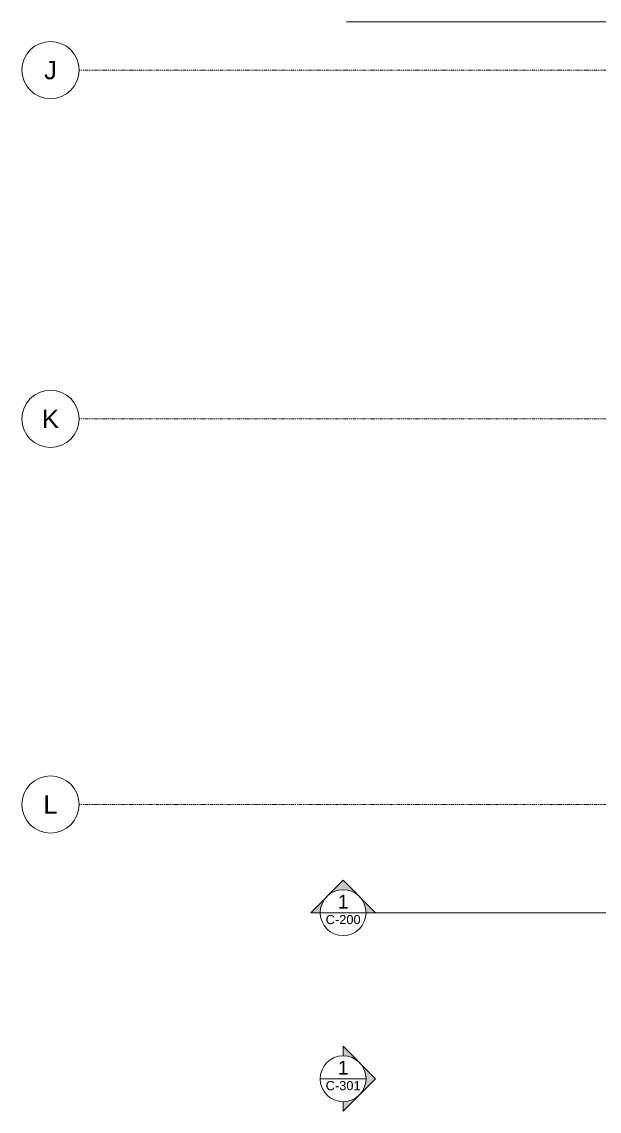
# Model space of a CAD drawing. Extents: x -9058 to 11890, y 0 to 6516.
# Drawn here: x 1020 to 1649, y 1827 to 3013 of the extents above; entities that cross this region are included whole.
import ezdxf
from ezdxf.enums import TextEntityAlignment as Align

# ---------------------------------------------------------------- set-up
doc = ezdxf.new("R2010")
doc.units = 0
doc.header["$MEASUREMENT"] = 0
doc.linetypes.add('DASHDOT', pattern=[1, 0.5, -0.25, 0, -0.25])
doc.linetypes.add('HIDDEN', pattern=[0.375, 0.25, -0.125])
doc.layers.get('0').update_dxf_attribs({"color": 9, "lineweight": 9})
for name, color, linetype, lineweight in [('21', 9, 'Continuous', 9), ('21 @ 10 (2)', 9, 'Continuous', 9), ('21 @ 10 (3)', 9, 'Continuous', 9), ('21 @ 20', 9, 'Continuous', 9), ('24', 9, 'DASHDOT', 9)]:
    doc.layers.add(name, color=color, linetype=linetype, lineweight=lineweight)
doc.styles.add('$1$Arial', font='arial.ttf', dxfattribs={"height": 2.5})
doc.styles.add('Arial', font='arial.ttf', dxfattribs={"height": 2.5})

# ---------------------------------------------------------------- blocks, each defined once
blk = doc.blocks.new('0_exteriorelevation2')
h = blk.add_hatch(color=256)
edge = h.paths.add_edge_path()
edge.add_arc((0, 0), 5, 45, 90)
edge.add_line((0, 5), (0, 7.07))
edge.add_line((0, 7.07), (3.54, 3.54))
edge = h.paths.add_edge_path()
edge.add_line((0, -5), (0, -7.07))
edge.add_line((0, -7.07), (3.54, -3.54))
edge.add_arc((0, 0), 5, 270, 315, ccw=False)
h.paths.add_polyline_path([(3.79, 3.28), (7.07, 0), (3.54, -3.54), (3.77, -3.29), (3.92, -3.11), (4.03, -2.96), (4.19, -2.73), (4.41, -2.36), (4.51, -2.15), (4.59, -1.99), (4.66, -1.81), (4.75, -1.55), (4.83, -1.3), (4.89, -1.03), (4.93, -0.84), (4.97, -0.5), (5, -0.18), (5, 0.07), (4.99, 0.36), (4.96, 0.6), (4.91, 0.94), (4.86, 1.16), (4.82, 1.32), (4.77, 1.51), (4.69, 1.75), (4.58, 2), (4.47, 2.25), (4.36, 2.45), (4.26, 2.62), (4.13, 2.82), (3.97, 3.03), (3.84, 3.2), (3.69, 3.37), (3.55, 3.52)])
for points in [[(0, -7.07), (7.07, 0), (0, 7.07), (0, 5)], [(0, -7.07), (7.07, 0), (0, 7.07), (0, 5)], [(-5, 0), (5, 0)], [(0, -5), (0, -7.07)], [(0, -5), (0, -7.07)]]:
    blk.add_lwpolyline(points)
blk.add_circle((0, 0), 5)
at = {"style": 'Arial'}
blk.add_attdef('KESITADI', text='', height=3, dxfattribs=at).set_placement((0, 0), align=Align.BOTTOM_CENTER)
blk.add_attdef('PAFTAADI', text='', height=2, dxfattribs=at).set_placement((0, -0.5), align=Align.TOP_CENTER)
blk = doc.blocks.new('0_buildingsection')
h = blk.add_hatch(color=256)
h.paths.add_polyline_path([(7.07, 0), (0, 7.07), (-7.07, 0)])
h.paths.add_polyline_path([(5, 0, 1), (-5, 0)], flags=16)
for points in [[(7.07, 0), (0, 7.07), (-7.07, 0), (25, 0)], [(7.07, 0), (0, 7.07), (-7.07, 0), (7.07, 0)]]:
    blk.add_lwpolyline(points)
blk.add_circle((0, 0), 5)
at = {"style": 'Arial'}
blk.add_attdef('KESITADI', text='', height=3, dxfattribs=at).set_placement((0, 0), align=Align.BOTTOM_CENTER)
blk.add_attdef('PAFTAADI', text='', height=2, dxfattribs=at).set_placement((0, -0.5), align=Align.TOP_CENTER)
blk = doc.blocks.new('$0$0_aks')
at = {"linetype": 'Continuous'}
blk.add_circle((0, 0), 3.12, dxfattribs=at)
at = {"style": '$1$Arial'}
blk.add_attdef('AKS', text='', height=2.5, dxfattribs=at).set_placement((0, 0), align=Align.MIDDLE_CENTER)
blk = doc.blocks.new('AKS')
at = {"layer": '24', "ltscale": 2}
for points in [[(1062.5, 2945.9), (1745.1, 2945.9)], [(1062.5, 2565.9), (1745.1, 2565.9)], [(1062.5, 2145.9), (1745.1, 2145.9)]]:
    blk.add_lwpolyline(points, dxfattribs=at)
at = {"layer": '24'}
ref = blk.add_blockref('$0$0_aks', (1031.3, 2945.9), dxfattribs=dict(at, xscale=10, yscale=10, zscale=10))
ref.add_attrib('AKS', 'J', dxfattribs={"layer": '0', "height": 20, "style": '$1$Arial'}).set_placement((1031.3, 2945.9), align=Align.MIDDLE_CENTER)
ref = blk.add_blockref('$0$0_aks', (1031.3, 2565.9), dxfattribs=dict(at, xscale=10, yscale=10, zscale=10))
ref.add_attrib('AKS', 'K', dxfattribs={"layer": '0', "height": 20, "style": '$1$Arial'}).set_placement((1031.3, 2565.9), align=Align.MIDDLE_CENTER)
ref = blk.add_blockref('$0$0_aks', (1031.3, 2145.9), dxfattribs=dict(at, xscale=10, yscale=10, zscale=10))
ref.add_attrib('AKS', 'L', dxfattribs={"layer": '0', "height": 20, "style": '$1$Arial'}).set_placement((1031.3, 2145.9), align=Align.MIDDLE_CENTER)
blk = doc.blocks.new('0a_elevationtarget-p')
blk.add_lwpolyline([(16.605, 0), (-4, 0)])
at = {"style": 'Arial'}
blk.add_attdef('BITMISKOT', text='', height=2, dxfattribs=at).set_placement((4.5, 0), align=Align.BOTTOM_LEFT)
blk.add_attdef('KABAKOT', text='', height=2, dxfattribs=at).set_placement((4.5, -0.592), align=Align.TOP_LEFT)
blk = doc.blocks.new('*U1282')
at = {"layer": '21 @ 10 (2)', "xscale": 10, "yscale": 10, "zscale": -10, "rotation": 180}
blk.add_blockref('0a_elevationtarget-p', (1705.8, 3013.5), dxfattribs=at)
at = {"layer": '21 @ 10 (3)', "xscale": 10, "yscale": 10, "zscale": -10, "rotation": 180}
blk.add_blockref('0a_elevationtarget-p', (1705.8, 3013.5), dxfattribs=at)
at = {"layer": '21 @ 20', "xscale": 20, "yscale": 20, "zscale": -20, "rotation": 180}
blk.add_blockref('0a_elevationtarget-p', (1705.8, 3013.5), dxfattribs=at)

msp = doc.modelspace()

# ---------------------------------------------------------------- linework, layer by layer
at = {"layer": '21'}
msp.add_lwpolyline([(1334.7, 2043.03), (4353.45, 2043.03)], dxfattribs=at)

# ---------------------------------------------------------------- block references
msp.add_blockref('AKS', (20, 15))
at = {"layer": '21', "color": 6, "linetype": 'HIDDEN'}
msp.add_blockref('*U1282', (0, 0), dxfattribs=at)
at = {"layer": '21', "xscale": 5, "yscale": 5, "zscale": 5}
for name, p, values in [('0_buildingsection', (1370.06, 2043.03), {'KESITADI': '1', 'PAFTAADI': 'C-200'}), ('0_exteriorelevation2', (1370.06, 1862.12), {'KESITADI': '1', 'PAFTAADI': 'C-301'})]:
    msp.add_blockref(name, p, dxfattribs=at).add_auto_attribs(values)

doc.saveas('drawing.dxf')
